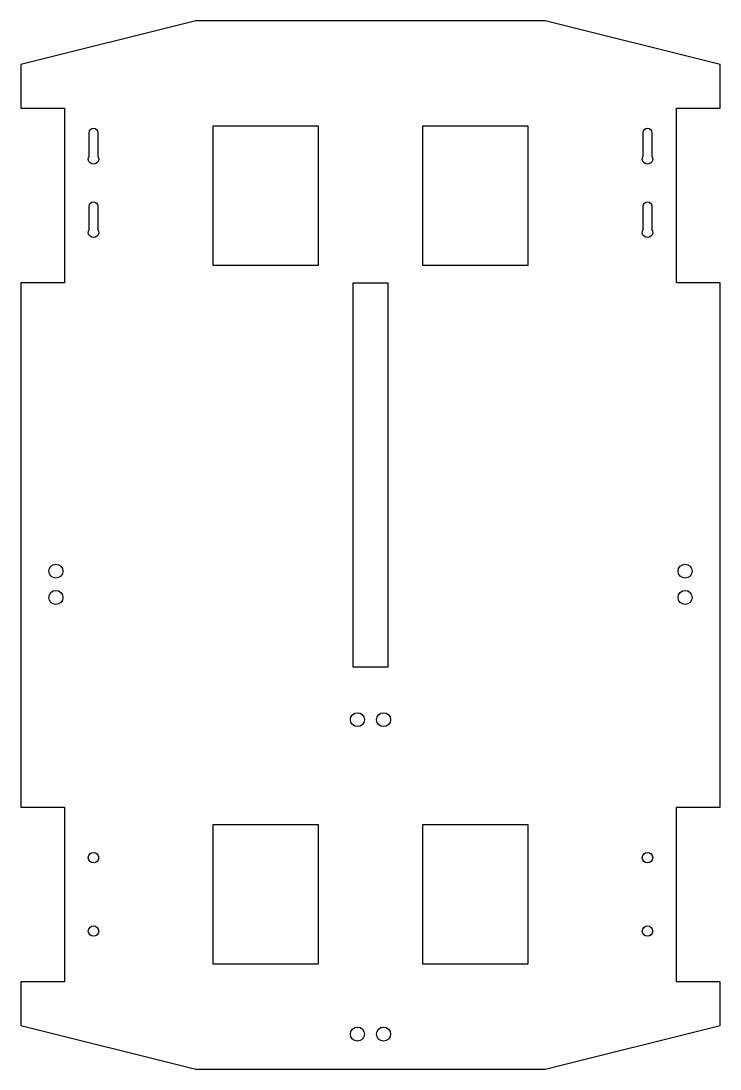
# Model space of a CAD drawing. Header units: millimetres. Extents: x -200 to 200, y -300 to 300.
import ezdxf

# ---------------------------------------------------------------- set-up
doc = ezdxf.new("R2010")
doc.units = ezdxf.units.MM

msp = doc.modelspace()

# ---------------------------------------------------------------- linework, layer by layer
for points in [[(-200, -275), (-100, -300), (100, -300), (200, -275), (200, -250), (175, -250), (175, -150), (200, -150), (200, 150), (175, 150), (175, 250), (200, 250), (200, 275), (100, 300), (-100, 300), (-200, 275), (-200, 250), (-175, 250), (-175, 150), (-200, 150), (-200, -150), (-175, -150), (-175, -250), (-200, -250)], [(-30, 160), (-90, 160), (-90, 240), (-30, 240)], [(90, 160), (30, 160), (30, 240), (90, 240)], [(10, 150), (10, -70), (-10, -70), (-10, 150)], [(-90, -160), (-30, -160), (-30, -240), (-90, -240)], [(30, -160), (90, -160), (90, -240), (30, -240)]]:
    msp.add_lwpolyline(points, close=True)
for points in [[(-156, 222.66, -1.863325), (-161, 222.66), (-161, 236.05, -1), (-156, 236.05)], [(161, 222.66, -1.863325), (156, 222.66), (156, 236.05, -1), (161, 236.05)], [(-156, 180.66, -1.863325), (-161, 180.66), (-161, 194, -1), (-156, 194)], [(161, 180.66, -1.863325), (156, 180.66), (156, 194, -1), (161, 194)]]:
    msp.add_lwpolyline(points, format="xyb", close=True)
for centre, radius in [((-180, -15), 4), ((180, -15), 4), ((-180, -30), 4), ((180, -30), 4), ((-7.5, -100), 4), ((7.5, -100), 4), ((-158.5, -179), 3), ((158.5, -179), 3), ((-158.5, -221), 3), ((158.5, -221), 3), ((-7.5, -280), 4), ((7.5, -280), 4)]:
    msp.add_circle(centre, radius)

doc.saveas('drawing.dxf')
